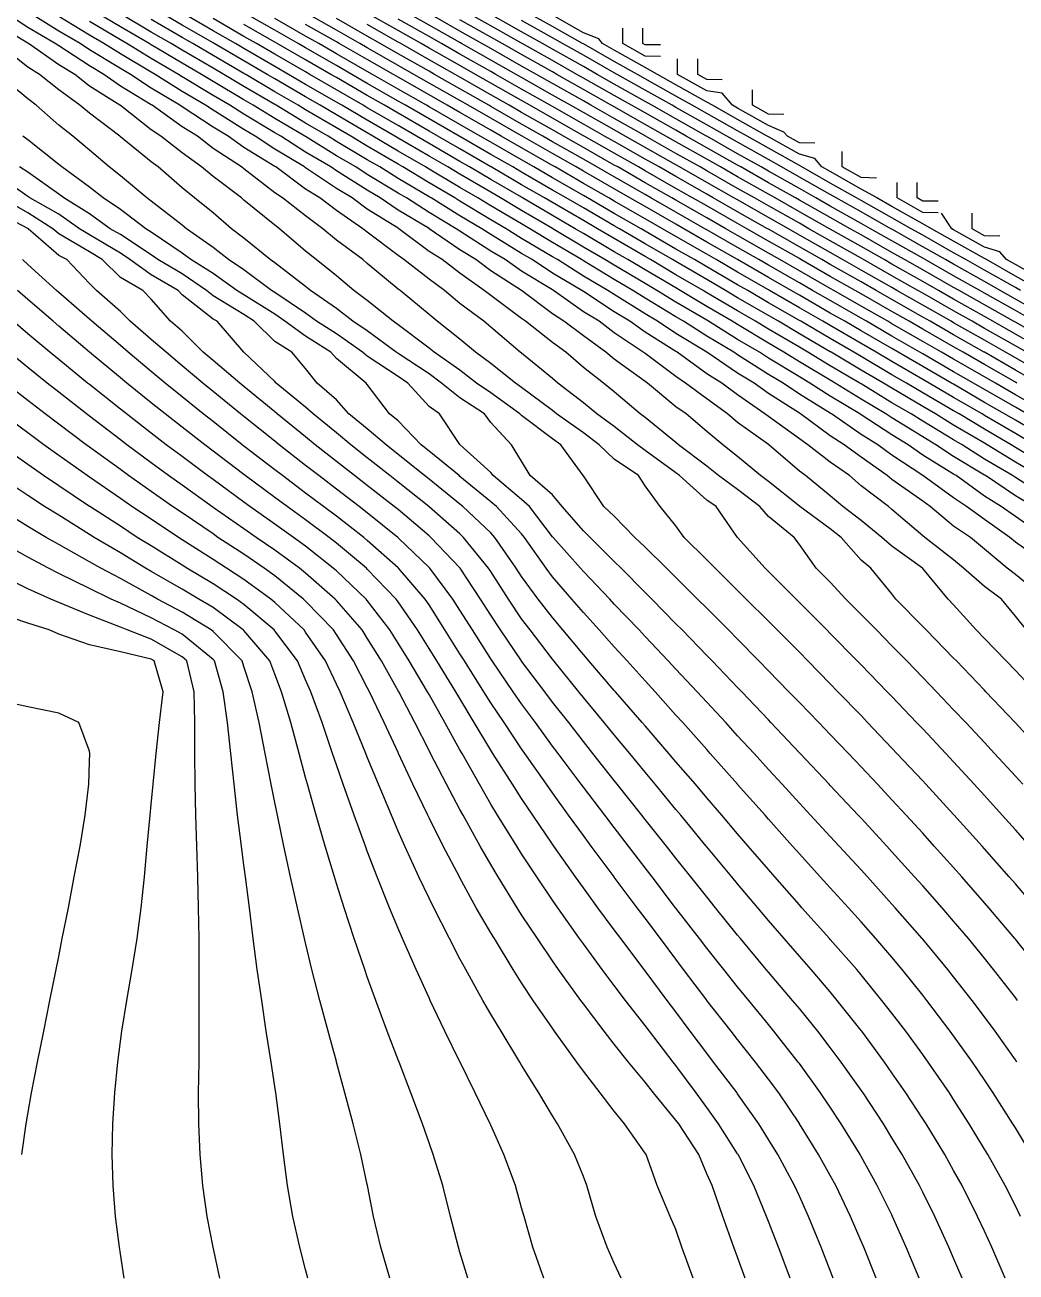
# Model space of a CAD drawing. Header units: inches. Extents: x -80.347 to -80.116, y -4.751 to -4.587.
# Drawn here: x -80.16745 to -80.15139, y -4.6631 to -4.6429 of the extents above; entities that cross this region are included whole.
import ezdxf

# ---------------------------------------------------------------- set-up
doc = ezdxf.new("R2010")
doc.units = ezdxf.units.IN
doc.header["$MEASUREMENT"] = 0

msp = doc.modelspace()

# ---------------------------------------------------------------- linework, layer by layer
for points in [[(-80.151069, -4.6572), (-80.1514, -4.656815), (-80.151499, -4.6567), (-80.1519, -4.656245), (-80.15194, -4.6562), (-80.152391, -4.6557), (-80.1524, -4.65569), (-80.15285, -4.6552), (-80.1529, -4.655146), (-80.153318, -4.6547), (-80.1534, -4.654613), (-80.153793, -4.6542), (-80.1539, -4.654088), (-80.154275, -4.6537), (-80.1544, -4.653572), (-80.154764, -4.6532), (-80.1549, -4.653062), (-80.155258, -4.6527), (-80.1554, -4.652558), (-80.155759, -4.6522), (-80.1559, -4.65206), (-80.156263, -4.6517), (-80.1564, -4.651562), (-80.156765, -4.6512), (-80.1569, -4.651013), (-80.157157, -4.6507), (-80.1574, -4.650365), (-80.157508, -4.6502), (-80.1579, -4.649933), (-80.158142, -4.6497), (-80.1584, -4.649504), (-80.158833, -4.6492), (-80.1589, -4.649147), (-80.1594, -4.64877), (-80.159501, -4.6487), (-80.1599, -4.648382), (-80.160146, -4.6482), (-80.1604, -4.647988), (-80.160769, -4.6477), (-80.1609, -4.647591), (-80.16137, -4.6472), (-80.1614, -4.647177), (-80.1619, -4.646762), (-80.161974, -4.6467), (-80.1624, -4.646383), (-80.162619, -4.6462), (-80.1629, -4.645991), (-80.163276, -4.6457), (-80.1634, -4.645617), (-80.1639, -4.64523), (-80.163938, -4.6452), (-80.1644, -4.644898), (-80.164651, -4.6447), (-80.1649, -4.644549), (-80.165387, -4.6442), (-80.1654, -4.644192), (-80.1659, -4.64389), (-80.166167, -4.6437), (-80.1664, -4.643563), (-80.1669, -4.643239), (-80.166956, -4.6432), (-80.1674, -4.642938), (-80.167764, -4.6427)], [(-80.151167, -4.6562), (-80.1514, -4.655937), (-80.151611, -4.6557), (-80.1519, -4.655381), (-80.152065, -4.6552), (-80.1524, -4.654837), (-80.152528, -4.6547), (-80.1529, -4.654304), (-80.152999, -4.6542), (-80.1534, -4.65378), (-80.153477, -4.6537), (-80.1539, -4.653264), (-80.153963, -4.6532), (-80.1544, -4.652755), (-80.154455, -4.6527), (-80.1549, -4.652253), (-80.154952, -4.6522), (-80.1554, -4.651755), (-80.155455, -4.6517), (-80.1559, -4.651202), (-80.155902, -4.6512), (-80.156249, -4.6507), (-80.1564, -4.650596), (-80.156842, -4.6502), (-80.1569, -4.650155), (-80.1574, -4.649793), (-80.157525, -4.6497), (-80.1579, -4.649405), (-80.158181, -4.6492), (-80.1584, -4.64902), (-80.158814, -4.6487), (-80.1589, -4.648626), (-80.1594, -4.648218), (-80.159423, -4.6482), (-80.1599, -4.647794), (-80.160014, -4.6477), (-80.1604, -4.647413), (-80.160649, -4.6472), (-80.1609, -4.647016), (-80.161307, -4.6467), (-80.1614, -4.646635), (-80.1619, -4.646258), (-80.161975, -4.6462), (-80.1624, -4.645906), (-80.162667, -4.6457), (-80.1629, -4.645558), (-80.163385, -4.6452), (-80.1634, -4.645191), (-80.1639, -4.644886), (-80.164156, -4.6447), (-80.1644, -4.644555), (-80.1649, -4.644226), (-80.164936, -4.6442), (-80.1654, -4.643925), (-80.16574, -4.6437), (-80.1659, -4.643606), (-80.1664, -4.643301), (-80.166553, -4.6432), (-80.1669, -4.642997), (-80.167373, -4.6427)], [(-80.151278, -4.6552), (-80.1514, -4.655066), (-80.151736, -4.6547), (-80.1519, -4.654524), (-80.152203, -4.6542), (-80.1524, -4.653992), (-80.152678, -4.6537), (-80.1529, -4.653469), (-80.15316, -4.6532), (-80.1534, -4.652955), (-80.15365, -4.6527), (-80.1539, -4.652448), (-80.154146, -4.6522), (-80.1544, -4.651928), (-80.154629, -4.6517), (-80.1549, -4.651315), (-80.154986, -4.6512), (-80.1554, -4.650862), (-80.155538, -4.6507), (-80.1559, -4.650426), (-80.15621, -4.6502), (-80.1564, -4.650046), (-80.156858, -4.6497), (-80.1569, -4.649665), (-80.1574, -4.64926), (-80.157478, -4.6492), (-80.1579, -4.64884), (-80.158074, -4.6487), (-80.1584, -4.648447), (-80.158685, -4.6482), (-80.1589, -4.648044), (-80.159336, -4.6477), (-80.1594, -4.647653), (-80.1599, -4.647284), (-80.160008, -4.6472), (-80.1604, -4.646919), (-80.160689, -4.6467), (-80.1609, -4.646569), (-80.161388, -4.6462), (-80.1614, -4.646193), (-80.1619, -4.645884), (-80.162146, -4.6457), (-80.1624, -4.645548), (-80.1629, -4.645212), (-80.162916, -4.6452), (-80.1634, -4.644911), (-80.163715, -4.6447), (-80.1639, -4.644591), (-80.1644, -4.644281), (-80.164522, -4.6442), (-80.1649, -4.643978), (-80.165339, -4.6437), (-80.1654, -4.643664), (-80.1659, -4.643369), (-80.166168, -4.6432), (-80.1664, -4.643065), (-80.1669, -4.642763)], [(-80.150942, -4.6547), (-80.1514, -4.654205), (-80.151405, -4.6542), (-80.151876, -4.6537), (-80.1519, -4.653675), (-80.152356, -4.6532), (-80.1524, -4.653155), (-80.152844, -4.6527), (-80.1529, -4.652642), (-80.153337, -4.6522), (-80.1534, -4.652116), (-80.153742, -4.6517), (-80.1539, -4.65157), (-80.154223, -4.6512), (-80.1544, -4.651062), (-80.154893, -4.6507), (-80.1549, -4.650694), (-80.1554, -4.650295), (-80.155528, -4.6502), (-80.1559, -4.649888), (-80.156138, -4.6497), (-80.1564, -4.649483), (-80.156736, -4.6492), (-80.1569, -4.649083), (-80.157362, -4.6487), (-80.1574, -4.648673), (-80.1579, -4.648311), (-80.158037, -4.6482), (-80.1584, -4.647937), (-80.158717, -4.6477), (-80.1589, -4.647581), (-80.1594, -4.647201), (-80.159401, -4.6472), (-80.1599, -4.646884), (-80.160142, -4.6467), (-80.1604, -4.646544), (-80.160898, -4.6462), (-80.1609, -4.646199), (-80.1614, -4.645898), (-80.16169, -4.6457), (-80.1619, -4.645576), (-80.1624, -4.645261), (-80.16249, -4.6452), (-80.1629, -4.644958), (-80.163303, -4.6447), (-80.1634, -4.644644), (-80.1639, -4.644345), (-80.164128, -4.6442), (-80.1644, -4.644041), (-80.1649, -4.643737), (-80.164958, -4.6437), (-80.1654, -4.643442), (-80.165795, -4.6432), (-80.1659, -4.643139), (-80.1664, -4.642845)], [(-80.151072, -4.6537), (-80.1514, -4.653356), (-80.151549, -4.6532), (-80.1519, -4.652838), (-80.152035, -4.6527), (-80.1524, -4.652293), (-80.15249, -4.6522), (-80.1529, -4.651705), (-80.152904, -4.6517), (-80.1534, -4.651343), (-80.153566, -4.6512), (-80.1539, -4.650926), (-80.154197, -4.6507), (-80.1544, -4.650525), (-80.154799, -4.6502), (-80.1549, -4.650127), (-80.155392, -4.6497), (-80.1554, -4.649694), (-80.1559, -4.649338), (-80.156062, -4.6492), (-80.1564, -4.648958), (-80.156744, -4.6487), (-80.1569, -4.648593), (-80.1574, -4.648222), (-80.15743, -4.6482), (-80.1579, -4.647885), (-80.158145, -4.6477), (-80.1584, -4.647545), (-80.158885, -4.6472), (-80.1589, -4.647191), (-80.1594, -4.646887), (-80.159667, -4.6467), (-80.1599, -4.646561), (-80.1604, -4.64624), (-80.160458, -4.6462), (-80.1609, -4.645938), (-80.161267, -4.6457), (-80.1614, -4.645622), (-80.1619, -4.64532), (-80.162087, -4.6452), (-80.1624, -4.645017), (-80.1629, -4.644708), (-80.162912, -4.6447), (-80.1634, -4.644415), (-80.163749, -4.6442), (-80.1639, -4.644112), (-80.1644, -4.643816), (-80.164589, -4.6437), (-80.1649, -4.64352), (-80.1654, -4.64322), (-80.165433, -4.6432), (-80.1659, -4.642929), (-80.166282, -4.6427)], [(-80.151218, -4.6527), (-80.1514, -4.652478), (-80.151625, -4.6522), (-80.1519, -4.651998), (-80.152238, -4.6517), (-80.1524, -4.651564), (-80.152867, -4.6512), (-80.1529, -4.651173), (-80.1534, -4.650747), (-80.153458, -4.6507), (-80.1539, -4.650364), (-80.154088, -4.6502), (-80.1544, -4.649982), (-80.154765, -4.6497), (-80.1549, -4.649605), (-80.1554, -4.649243), (-80.155457, -4.6492), (-80.1559, -4.64889), (-80.156158, -4.6487), (-80.1564, -4.64855), (-80.156878, -4.6482), (-80.1569, -4.648187), (-80.1574, -4.647878), (-80.157647, -4.6477), (-80.1579, -4.647548), (-80.1584, -4.647219), (-80.158427, -4.6472), (-80.1589, -4.646918), (-80.159231, -4.6467), (-80.1594, -4.646601), (-80.1599, -4.646295), (-80.160045, -4.6462), (-80.1604, -4.645992), (-80.160866, -4.6457), (-80.1609, -4.645681), (-80.1614, -4.645387), (-80.1617, -4.6452), (-80.1619, -4.645084), (-80.1624, -4.644785), (-80.162537, -4.6447), (-80.1629, -4.644489), (-80.163379, -4.6442), (-80.1634, -4.644188), (-80.1639, -4.643897), (-80.164227, -4.6437), (-80.1644, -4.6436), (-80.1649, -4.643307), (-80.165078, -4.6432), (-80.1654, -4.643014), (-80.1659, -4.642718)], [(-80.15091, -4.6522), (-80.1514, -4.651799), (-80.15153, -4.6517), (-80.1519, -4.651389), (-80.152127, -4.6512), (-80.1524, -4.651017), (-80.152779, -4.6507), (-80.1529, -4.650615), (-80.1534, -4.650262), (-80.153477, -4.6502), (-80.1539, -4.6499), (-80.154176, -4.6497), (-80.1544, -4.649556), (-80.15488, -4.6492), (-80.1549, -4.649188), (-80.1554, -4.648871), (-80.155632, -4.6487), (-80.1559, -4.648538), (-80.156399, -4.6482), (-80.1564, -4.648199), (-80.1569, -4.647899), (-80.157197, -4.6477), (-80.1574, -4.64758), (-80.1579, -4.647268), (-80.158003, -4.6472), (-80.1584, -4.646966), (-80.158821, -4.6467), (-80.1589, -4.646654), (-80.1594, -4.646357), (-80.15965, -4.6462), (-80.1599, -4.646054), (-80.1604, -4.645752), (-80.160483, -4.6457), (-80.1609, -4.645458), (-80.161324, -4.6452), (-80.1614, -4.645156), (-80.1619, -4.644864), (-80.16217, -4.6447), (-80.1624, -4.644567), (-80.1629, -4.644272), (-80.163019, -4.6442), (-80.1634, -4.64398), (-80.163871, -4.6437), (-80.1639, -4.643683), (-80.1644, -4.643394), (-80.164727, -4.6432), (-80.1649, -4.643101), (-80.1654, -4.64281)], [(-80.1509, -4.651631), (-80.1514, -4.651275), (-80.151487, -4.6512), (-80.1519, -4.650913), (-80.152194, -4.6507), (-80.1524, -4.650559), (-80.152898, -4.6502), (-80.1529, -4.650199), (-80.1534, -4.649866), (-80.153626, -4.6497), (-80.1539, -4.649533), (-80.154377, -4.6492), (-80.1544, -4.649186), (-80.1549, -4.648881), (-80.155164, -4.6487), (-80.1554, -4.64856), (-80.1559, -4.648241), (-80.155961, -4.6482), (-80.1564, -4.64794), (-80.156775, -4.6477), (-80.1569, -4.647627), (-80.1574, -4.647326), (-80.157598, -4.6472), (-80.1579, -4.647024), (-80.1584, -4.646718), (-80.158428, -4.6467), (-80.1589, -4.646425), (-80.159267, -4.6462), (-80.1594, -4.646123), (-80.1599, -4.645828), (-80.160111, -4.6457), (-80.1604, -4.645533), (-80.1609, -4.645235), (-80.160957, -4.6452), (-80.1614, -4.644944), (-80.161809, -4.6447), (-80.1619, -4.644648), (-80.1624, -4.644357), (-80.162664, -4.6442), (-80.1629, -4.644064), (-80.1634, -4.643772), (-80.163521, -4.6437), (-80.1639, -4.643482), (-80.16438, -4.6432), (-80.1644, -4.643189), (-80.1649, -4.642901), (-80.165243, -4.6427)], [(-80.150914, -4.6512), (-80.1514, -4.650863), (-80.151629, -4.6507), (-80.1519, -4.650532), (-80.152361, -4.6502), (-80.1524, -4.650177), (-80.1529, -4.649867), (-80.153135, -4.6497), (-80.1534, -4.649541), (-80.1539, -4.649215), (-80.153921, -4.6492), (-80.1544, -4.648915), (-80.15473, -4.6487), (-80.1549, -4.6486), (-80.1554, -4.648295), (-80.155547, -4.6482), (-80.1559, -4.647993), (-80.156372, -4.6477), (-80.1564, -4.647684), (-80.1569, -4.647391), (-80.157208, -4.6472), (-80.1574, -4.647089), (-80.1579, -4.646792), (-80.158049, -4.6467), (-80.1584, -4.646497), (-80.158893, -4.6462), (-80.1589, -4.646196), (-80.1594, -4.645907), (-80.159744, -4.6457), (-80.1599, -4.64561), (-80.1604, -4.645318), (-80.160598, -4.6452), (-80.1609, -4.645026), (-80.1614, -4.644732), (-80.161454, -4.6447), (-80.1619, -4.644443), (-80.162313, -4.6442), (-80.1624, -4.64415), (-80.1629, -4.643862), (-80.163175, -4.6437), (-80.1634, -4.643571), (-80.1639, -4.643281), (-80.164038, -4.6432), (-80.1644, -4.642992), (-80.1649, -4.642701)], [(-80.151112, -4.6507), (-80.1514, -4.650526), (-80.151885, -4.6502), (-80.1519, -4.650191), (-80.1524, -4.64989), (-80.152686, -4.6497), (-80.1529, -4.649574), (-80.1534, -4.649263), (-80.153496, -4.6492), (-80.1539, -4.648962), (-80.154317, -4.6487), (-80.1544, -4.648652), (-80.1549, -4.648356), (-80.155149, -4.6482), (-80.1554, -4.648054), (-80.1559, -4.647753), (-80.155986, -4.6477), (-80.1564, -4.64746), (-80.156829, -4.6472), (-80.1569, -4.647159), (-80.1574, -4.646868), (-80.157678, -4.6467), (-80.1579, -4.646572), (-80.1584, -4.646278), (-80.15853, -4.6462), (-80.1589, -4.645987), (-80.159384, -4.6457), (-80.1594, -4.645691), (-80.1599, -4.645403), (-80.160243, -4.6452), (-80.1604, -4.64511), (-80.1609, -4.64482), (-80.161104, -4.6447), (-80.1614, -4.64453), (-80.1619, -4.644239), (-80.161966, -4.6442), (-80.1624, -4.643951), (-80.162831, -4.6437), (-80.1629, -4.64366), (-80.1634, -4.643373), (-80.163697, -4.6432), (-80.1639, -4.643084), (-80.1644, -4.642796)], [(-80.151029, -4.6502), (-80.1514, -4.649983), (-80.151857, -4.6497), (-80.1519, -4.649675), (-80.1524, -4.649382), (-80.152696, -4.6492), (-80.1529, -4.649082), (-80.1534, -4.648785), (-80.153539, -4.6487), (-80.1539, -4.648491), (-80.154386, -4.6482), (-80.1544, -4.648192), (-80.1549, -4.647903), (-80.15524, -4.6477), (-80.1554, -4.647608), (-80.1559, -4.647317), (-80.156096, -4.6472), (-80.1564, -4.647025), (-80.1569, -4.646732), (-80.156954, -4.6467), (-80.1574, -4.646444), (-80.157815, -4.6462), (-80.1579, -4.646152), (-80.1584, -4.645864), (-80.158679, -4.6457), (-80.1589, -4.645574), (-80.1594, -4.645285), (-80.159545, -4.6452), (-80.1599, -4.644997), (-80.1604, -4.644707), (-80.160412, -4.6447), (-80.1609, -4.644421), (-80.161281, -4.6442), (-80.1614, -4.644132), (-80.1619, -4.643846), (-80.162151, -4.6437), (-80.1624, -4.643558), (-80.1629, -4.643271), (-80.163022, -4.6432), (-80.1634, -4.642985), (-80.163894, -4.6427)], [(-80.1509, -4.650042), (-80.1514, -4.649742), (-80.151467, -4.6497), (-80.1519, -4.649449), (-80.152313, -4.6492), (-80.1524, -4.64915), (-80.1529, -4.648859), (-80.153164, -4.6487), (-80.1534, -4.648565), (-80.1539, -4.648271), (-80.154019, -4.6482), (-80.1544, -4.647981), (-80.154876, -4.6477), (-80.1549, -4.647686), (-80.1554, -4.647399), (-80.155737, -4.6472), (-80.1559, -4.647107), (-80.1564, -4.646818), (-80.1566, -4.6467), (-80.1569, -4.646529), (-80.1574, -4.646238), (-80.157465, -4.6462), (-80.1579, -4.645951), (-80.158332, -4.6457), (-80.1584, -4.645661), (-80.1589, -4.645375), (-80.1592, -4.6452), (-80.1594, -4.645086), (-80.1599, -4.644799), (-80.16007, -4.6447), (-80.1604, -4.644512), (-80.1609, -4.644224), (-80.160941, -4.6442), (-80.1614, -4.643939), (-80.161814, -4.6437), (-80.1619, -4.643651), (-80.1624, -4.643366), (-80.162687, -4.6432), (-80.1629, -4.643079), (-80.1634, -4.642793)], [(-80.1509, -4.649594), (-80.1514, -4.649303), (-80.151574, -4.6492), (-80.1519, -4.649013), (-80.1524, -4.64872), (-80.152434, -4.6487), (-80.1529, -4.648433), (-80.153298, -4.6482), (-80.1534, -4.648142), (-80.1539, -4.647855), (-80.154165, -4.6477), (-80.1544, -4.647566), (-80.1549, -4.647277), (-80.155032, -4.6472), (-80.1554, -4.64699), (-80.1559, -4.646701), (-80.155901, -4.6467), (-80.1564, -4.646416), (-80.156773, -4.6462), (-80.1569, -4.646128), (-80.1574, -4.645842), (-80.157645, -4.6457), (-80.1579, -4.645555), (-80.1584, -4.645268), (-80.158518, -4.6452), (-80.1589, -4.644983), (-80.159392, -4.6447), (-80.1594, -4.644696), (-80.1599, -4.644411), (-80.160268, -4.6442), (-80.1604, -4.644125), (-80.1609, -4.64384), (-80.161144, -4.6437), (-80.1614, -4.643555), (-80.1619, -4.64327), (-80.162021, -4.6432), (-80.1624, -4.642985), (-80.162899, -4.6427)], [(-80.151212, -4.6492), (-80.1514, -4.649093), (-80.1519, -4.648804), (-80.152078, -4.6487), (-80.1524, -4.648516), (-80.1529, -4.648226), (-80.152945, -4.6482), (-80.1534, -4.64794), (-80.153814, -4.6477), (-80.1539, -4.647651), (-80.1544, -4.647365), (-80.154685, -4.6472), (-80.1549, -4.647078), (-80.1554, -4.646791), (-80.155557, -4.6467), (-80.1559, -4.646505), (-80.1564, -4.646217), (-80.15643, -4.6462), (-80.1569, -4.645933), (-80.157305, -4.6457), (-80.1574, -4.645646), (-80.1579, -4.645361), (-80.15818, -4.6452), (-80.1584, -4.645075), (-80.1589, -4.64479), (-80.159056, -4.6447), (-80.1594, -4.644505), (-80.1599, -4.644219), (-80.159933, -4.6442), (-80.1604, -4.643935), (-80.160811, -4.6437), (-80.1609, -4.64365), (-80.1614, -4.643366), (-80.16169, -4.6432), (-80.1619, -4.643081), (-80.1624, -4.642797)], [(-80.151374, -4.6487), (-80.1514, -4.648685), (-80.1519, -4.648401), (-80.152248, -4.6482), (-80.1524, -4.648114), (-80.1529, -4.647828), (-80.153122, -4.6477), (-80.1534, -4.647542), (-80.1539, -4.647256), (-80.153997, -4.6472), (-80.1544, -4.646972), (-80.154874, -4.6467), (-80.1549, -4.646685), (-80.1554, -4.646401), (-80.155751, -4.6462), (-80.1559, -4.646116), (-80.1564, -4.645831), (-80.156629, -4.6457), (-80.1569, -4.645547), (-80.1574, -4.645262), (-80.157508, -4.6452), (-80.1579, -4.644978), (-80.158387, -4.6447), (-80.1584, -4.644693), (-80.1589, -4.64441), (-80.159268, -4.6442), (-80.1594, -4.644125), (-80.1599, -4.643842), (-80.160148, -4.6437), (-80.1604, -4.643558), (-80.1609, -4.643274), (-80.161029, -4.6432), (-80.1614, -4.642991), (-80.1619, -4.642706)], [(-80.151028, -4.6487), (-80.1514, -4.648489), (-80.1519, -4.648202), (-80.151903, -4.6482), (-80.1524, -4.647918), (-80.15278, -4.6477), (-80.1529, -4.647632), (-80.1534, -4.647348), (-80.153657, -4.6472), (-80.1539, -4.647063), (-80.1544, -4.646778), (-80.154535, -4.6467), (-80.1549, -4.646494), (-80.1554, -4.646208), (-80.155414, -4.6462), (-80.1559, -4.645925), (-80.156294, -4.6457), (-80.1564, -4.64564), (-80.1569, -4.645356), (-80.157174, -4.6452), (-80.1574, -4.645072), (-80.1579, -4.644788), (-80.158055, -4.6447), (-80.1584, -4.644505), (-80.1589, -4.644221), (-80.158936, -4.6442), (-80.1594, -4.643938), (-80.159818, -4.6437), (-80.1599, -4.643654), (-80.1604, -4.643371), (-80.1607, -4.6432), (-80.1609, -4.643087), (-80.1614, -4.642804)], [(-80.1509, -4.648578), (-80.1514, -4.648292), (-80.151561, -4.6482), (-80.1519, -4.648008), (-80.1524, -4.647722), (-80.152439, -4.6477), (-80.1529, -4.647439), (-80.153318, -4.6472), (-80.1534, -4.647154), (-80.1539, -4.64687), (-80.154198, -4.6467), (-80.1544, -4.646586), (-80.1549, -4.646302), (-80.155078, -4.6462), (-80.1554, -4.646018), (-80.1559, -4.645734), (-80.155959, -4.6457), (-80.1564, -4.645451), (-80.156841, -4.6452), (-80.1569, -4.645167), (-80.1574, -4.644884), (-80.157723, -4.6447), (-80.1579, -4.6446), (-80.1584, -4.644317), (-80.158606, -4.6442), (-80.1589, -4.644034), (-80.1594, -4.64375), (-80.159489, -4.6437), (-80.1599, -4.643468), (-80.160372, -4.6432), (-80.1604, -4.643184), (-80.1609, -4.642902), (-80.161256, -4.6427)], [(-80.151221, -4.6482), (-80.1514, -4.648099), (-80.1519, -4.647815), (-80.1521, -4.6477), (-80.1524, -4.647531), (-80.1529, -4.647246), (-80.152981, -4.6472), (-80.1534, -4.646963), (-80.153862, -4.6467), (-80.1539, -4.646679), (-80.1544, -4.646396), (-80.154744, -4.6462), (-80.1549, -4.646112), (-80.1554, -4.645829), (-80.155626, -4.6457), (-80.1559, -4.645546), (-80.1564, -4.645262), (-80.156509, -4.6452), (-80.1569, -4.644979), (-80.157392, -4.6447), (-80.1574, -4.644695), (-80.1579, -4.644413), (-80.158276, -4.6442), (-80.1584, -4.64413), (-80.1589, -4.643847), (-80.15916, -4.6437), (-80.1594, -4.643565), (-80.1599, -4.643282), (-80.160044, -4.6432), (-80.1604, -4.642999), (-80.1609, -4.642716)], [(-80.1509, -4.64819), (-80.1514, -4.647907), (-80.151763, -4.6477), (-80.1519, -4.647623), (-80.1524, -4.64734), (-80.152645, -4.6472), (-80.1529, -4.647056), (-80.1534, -4.646773), (-80.153528, -4.6467), (-80.1539, -4.64649), (-80.1544, -4.646206), (-80.15441, -4.6462), (-80.1549, -4.645924), (-80.155294, -4.6457), (-80.1554, -4.64564), (-80.1559, -4.645358), (-80.156178, -4.6452), (-80.1564, -4.645075), (-80.1569, -4.644792), (-80.157062, -4.6447), (-80.1574, -4.64451), (-80.1579, -4.644226), (-80.157947, -4.6442), (-80.1584, -4.643944), (-80.158831, -4.6437), (-80.1589, -4.643661), (-80.1594, -4.643379), (-80.159717, -4.6432), (-80.1599, -4.643097), (-80.1604, -4.642815)], [(-80.1509, -4.648), (-80.1514, -4.647716), (-80.151428, -4.6477), (-80.1519, -4.647433), (-80.152311, -4.6472), (-80.1524, -4.64715), (-80.1529, -4.646867), (-80.153194, -4.6467), (-80.1534, -4.646584), (-80.1539, -4.646301), (-80.154078, -4.6462), (-80.1544, -4.646019), (-80.1549, -4.645736), (-80.154963, -4.6457), (-80.1554, -4.645454), (-80.155847, -4.6452), (-80.1559, -4.64517), (-80.1564, -4.644888), (-80.156733, -4.6447), (-80.1569, -4.644606), (-80.1574, -4.644324), (-80.157618, -4.6442), (-80.1579, -4.644041), (-80.1584, -4.643759), (-80.158504, -4.6437), (-80.1589, -4.643477), (-80.15939, -4.6432), (-80.1594, -4.643194), (-80.1599, -4.642913), (-80.160276, -4.6427)], [(-80.151094, -4.6477), (-80.1514, -4.647527), (-80.1519, -4.647244), (-80.151977, -4.6472), (-80.1524, -4.646962), (-80.152862, -4.6467), (-80.1529, -4.646678), (-80.1534, -4.646397), (-80.153747, -4.6462), (-80.1539, -4.646114), (-80.1544, -4.645832), (-80.154632, -4.6457), (-80.1549, -4.645549), (-80.1554, -4.645267), (-80.155518, -4.6452), (-80.1559, -4.644985), (-80.1564, -4.644702), (-80.156404, -4.6447), (-80.1569, -4.644421), (-80.15729, -4.6442), (-80.1574, -4.644138), (-80.1579, -4.643856), (-80.158177, -4.6437), (-80.1584, -4.643574), (-80.1589, -4.643292), (-80.159064, -4.6432), (-80.1594, -4.643011), (-80.1599, -4.642729)], [(-80.1509, -4.647621), (-80.1514, -4.647339), (-80.151645, -4.6472), (-80.1519, -4.647057), (-80.1524, -4.646774), (-80.15253, -4.6467), (-80.1529, -4.646492), (-80.1534, -4.646209), (-80.153416, -4.6462), (-80.1539, -4.645928), (-80.154302, -4.6457), (-80.1544, -4.645645), (-80.1549, -4.645363), (-80.155189, -4.6452), (-80.1554, -4.645081), (-80.1559, -4.644799), (-80.156076, -4.6447), (-80.1564, -4.644518), (-80.1569, -4.644235), (-80.156963, -4.6442), (-80.1574, -4.643954), (-80.15785, -4.6437), (-80.1579, -4.643672), (-80.1584, -4.643391), (-80.158738, -4.6432), (-80.1589, -4.643109), (-80.1594, -4.642827)], [(-80.151314, -4.6472), (-80.1514, -4.647152), (-80.1519, -4.64687), (-80.1522, -4.6467), (-80.1524, -4.646588), (-80.1529, -4.646306), (-80.153087, -4.6462), (-80.1534, -4.646024), (-80.1539, -4.645742), (-80.153973, -4.6457), (-80.1544, -4.64546), (-80.154861, -4.6452), (-80.1549, -4.645178), (-80.1554, -4.644897), (-80.155748, -4.6447), (-80.1559, -4.644615), (-80.1564, -4.644333), (-80.156636, -4.6442), (-80.1569, -4.644052), (-80.1574, -4.64377), (-80.157524, -4.6437), (-80.1579, -4.643489), (-80.1584, -4.643207), (-80.158412, -4.6432), (-80.1589, -4.642926), (-80.1593, -4.6427)], [(-80.150984, -4.6472), (-80.1514, -4.646966), (-80.15187, -4.6467), (-80.1519, -4.646683), (-80.1524, -4.646402), (-80.152757, -4.6462), (-80.1529, -4.64612), (-80.1534, -4.645838), (-80.153645, -4.6457), (-80.15365, -4.645694), (-80.1539, -4.645557), (-80.1544, -4.645275), (-80.154533, -4.6452), (-80.15465, -4.645063), (-80.1549, -4.644994), (-80.1554, -4.644712), (-80.155421, -4.6447), (-80.1559, -4.644431), (-80.156309, -4.6442), (-80.1564, -4.644149), (-80.1569, -4.643868), (-80.157198, -4.6437), (-80.1574, -4.643587), (-80.1579, -4.643305), (-80.158087, -4.6432), (-80.15815, -4.643126), (-80.1584, -4.643024), (-80.1589, -4.642743)], [(-80.151007, -4.6582), (-80.1514, -4.657711), (-80.151409, -4.6577), (-80.151828, -4.6572), (-80.1519, -4.657118), (-80.152266, -4.6567), (-80.1524, -4.656549), (-80.152713, -4.6562), (-80.1529, -4.655994), (-80.153169, -4.6557), (-80.1534, -4.655451), (-80.153634, -4.6552), (-80.1539, -4.654918), (-80.154106, -4.6547), (-80.1544, -4.654393), (-80.154585, -4.6542), (-80.1549, -4.653875), (-80.155068, -4.6537), (-80.1554, -4.653361), (-80.155556, -4.6532), (-80.1559, -4.652851), (-80.156048, -4.6527), (-80.1564, -4.652349), (-80.156548, -4.6522), (-80.1569, -4.651852), (-80.157053, -4.6517), (-80.1574, -4.651359), (-80.157563, -4.6512), (-80.1579, -4.650859), (-80.158068, -4.6507), (-80.1584, -4.650202), (-80.158401, -4.6502), (-80.158762, -4.6497), (-80.1589, -4.649604), (-80.1594, -4.649228), (-80.159427, -4.6492), (-80.1599, -4.648856), (-80.160129, -4.6487), (-80.1604, -4.648493), (-80.160819, -4.6482), (-80.1609, -4.648135), (-80.1614, -4.647758), (-80.161482, -4.6477), (-80.1619, -4.647363), (-80.162119, -4.6472), (-80.1624, -4.646963), (-80.162731, -4.6467), (-80.1629, -4.646563), (-80.163325, -4.6462), (-80.1634, -4.646144), (-80.1639, -4.645736), (-80.163941, -4.6457), (-80.1644, -4.645355), (-80.164589, -4.6452), (-80.1649, -4.644968), (-80.165244, -4.6447), (-80.1654, -4.6446), (-80.1659, -4.644206), (-80.165908, -4.6442), (-80.1664, -4.643891), (-80.166642, -4.6437), (-80.1669, -4.643545), (-80.167391, -4.6432), (-80.1674, -4.643195), (-80.1679, -4.642895)], [(-80.1509, -4.650549), (-80.1514, -4.650231), (-80.151445, -4.6502), (-80.1519, -4.649931), (-80.152263, -4.6497), (-80.1524, -4.64962), (-80.1529, -4.64932), (-80.153089, -4.6492), (-80.1534, -4.649019), (-80.1539, -4.648713), (-80.153921, -4.6487), (-80.1544, -4.648421), (-80.154763, -4.6482), (-80.1549, -4.648121), (-80.1554, -4.647827), (-80.155609, -4.6477), (-80.1559, -4.647532), (-80.1564, -4.647236), (-80.156459, -4.6472), (-80.1569, -4.646946), (-80.157313, -4.6467), (-80.1574, -4.64665), (-80.1579, -4.64636), (-80.15817, -4.6462), (-80.1584, -4.646068), (-80.1589, -4.645777), (-80.15903, -4.6457), (-80.1594, -4.645488), (-80.159892, -4.6452), (-80.1599, -4.645195), (-80.1604, -4.644908), (-80.160756, -4.6447), (-80.1609, -4.644618), (-80.1614, -4.64433), (-80.161622, -4.6442), (-80.1619, -4.644041), (-80.1624, -4.643752), (-80.16249, -4.6437), (-80.1629, -4.643466), (-80.163359, -4.6432), (-80.1634, -4.643176), (-80.1639, -4.64289)], [(-80.151088, -4.6497), (-80.1514, -4.64952), (-80.1519, -4.649224), (-80.151939, -4.6492), (-80.1524, -4.648935), (-80.152796, -4.6487), (-80.1529, -4.648641), (-80.1534, -4.648352), (-80.153656, -4.6482), (-80.1539, -4.648061), (-80.1544, -4.64777), (-80.154518, -4.6477), (-80.1549, -4.647482), (-80.155382, -4.6472), (-80.1554, -4.64719), (-80.1559, -4.646904), (-80.156249, -4.6467), (-80.1564, -4.646614), (-80.1569, -4.646327), (-80.157118, -4.6462), (-80.1574, -4.646039), (-80.1579, -4.645751), (-80.157987, -4.6457), (-80.1584, -4.645465), (-80.158858, -4.6452), (-80.1589, -4.645176), (-80.1594, -4.644891), (-80.159731, -4.6447), (-80.1599, -4.644604), (-80.1604, -4.644318), (-80.160604, -4.6442), (-80.1609, -4.644032), (-80.1614, -4.643745), (-80.161478, -4.6437), (-80.1619, -4.64346), (-80.162354, -4.6432), (-80.1624, -4.643174), (-80.1629, -4.642889)], [(-80.1509, -4.649174), (-80.1514, -4.648889), (-80.151724, -4.6487), (-80.1519, -4.6486), (-80.1524, -4.648313), (-80.152595, -4.6482), (-80.1529, -4.648027), (-80.1534, -4.647739), (-80.153467, -4.6477), (-80.1539, -4.647454), (-80.15434, -4.6472), (-80.1544, -4.647166), (-80.1549, -4.646881), (-80.155215, -4.6467), (-80.1554, -4.646595), (-80.1559, -4.646309), (-80.15609, -4.6462), (-80.1564, -4.646024), (-80.1569, -4.645738), (-80.156966, -4.6457), (-80.1574, -4.645454), (-80.157843, -4.6452), (-80.1579, -4.645168), (-80.1584, -4.644884), (-80.158721, -4.6447), (-80.1589, -4.644599), (-80.1594, -4.644315), (-80.1596, -4.6442), (-80.1599, -4.64403), (-80.1604, -4.643745), (-80.160479, -4.6437), (-80.1609, -4.643462), (-80.161359, -4.6432), (-80.1614, -4.643177), (-80.1619, -4.642894)], [(-80.15715, -4.643412), (-80.1574, -4.643404), (-80.157762, -4.6432), (-80.157762, -4.64295)], [(-80.15715, -4.643222), (-80.1574, -4.643221), (-80.157437, -4.6432), (-80.157437, -4.64295)], [(-80.151365, -4.6587), (-80.1514, -4.658655), (-80.151752, -4.6582), (-80.1519, -4.658018), (-80.15216, -4.6577), (-80.1524, -4.657418), (-80.152587, -4.6572), (-80.1529, -4.656847), (-80.153032, -4.6567), (-80.1534, -4.656293), (-80.153485, -4.6562), (-80.1539, -4.655751), (-80.153947, -4.6557), (-80.1544, -4.655218), (-80.154417, -4.6552), (-80.154889, -4.6547), (-80.1549, -4.654688), (-80.15536, -4.6542), (-80.1554, -4.654158), (-80.155834, -4.6537), (-80.1559, -4.653632), (-80.156313, -4.6532), (-80.1564, -4.653111), (-80.156799, -4.6527), (-80.1569, -4.652598), (-80.157291, -4.6522), (-80.1574, -4.652092), (-80.157789, -4.6517), (-80.1579, -4.651592), (-80.158291, -4.6512), (-80.1584, -4.651096), (-80.158745, -4.6507), (-80.1589, -4.650513), (-80.159261, -4.6502), (-80.1594, -4.649963), (-80.159563, -4.6497), (-80.1599, -4.64934), (-80.16, -4.6492), (-80.1604, -4.648937), (-80.160698, -4.6487), (-80.1609, -4.648551), (-80.1614, -4.648221), (-80.161431, -4.6482), (-80.1619, -4.647854), (-80.162134, -4.6477), (-80.1624, -4.647494), (-80.162819, -4.6472), (-80.1629, -4.647134), (-80.1634, -4.646752), (-80.163474, -4.6467), (-80.1639, -4.646351), (-80.1641, -4.6462), (-80.1644, -4.645941), (-80.164698, -4.6457), (-80.1649, -4.64554), (-80.16529, -4.6452), (-80.1654, -4.645117), (-80.1659, -4.644711), (-80.165912, -4.6447), (-80.1664, -4.644328), (-80.166557, -4.6442), (-80.1669, -4.643948), (-80.167212, -4.6437), (-80.1674, -4.643584), (-80.167888, -4.6432)], [(-80.15465, -4.644814), (-80.1549, -4.64481), (-80.155094, -4.6447), (-80.15515, -4.644635), (-80.1554, -4.644528), (-80.1559, -4.644247), (-80.155983, -4.6442), (-80.15615, -4.644005), (-80.1564, -4.643966), (-80.156872, -4.6437), (-80.156872, -4.64345)], [(-80.15615, -4.643786), (-80.1564, -4.643783), (-80.156547, -4.6437), (-80.156547, -4.64345)], [(-80.151375, -4.6597), (-80.1514, -4.659664), (-80.151728, -4.6592), (-80.1519, -4.658969), (-80.152101, -4.6587), (-80.1524, -4.658319), (-80.152495, -4.6582), (-80.1529, -4.657711), (-80.152909, -4.6577), (-80.153346, -4.6572), (-80.1534, -4.65714), (-80.153798, -4.6567), (-80.1539, -4.656588), (-80.154257, -4.6562), (-80.1544, -4.656047), (-80.154718, -4.6557), (-80.1549, -4.655504), (-80.155176, -4.6552), (-80.1554, -4.654958), (-80.155634, -4.6547), (-80.1559, -4.654413), (-80.156093, -4.6542), (-80.1564, -4.653871), (-80.156556, -4.6537), (-80.1569, -4.653336), (-80.157025, -4.6532), (-80.1574, -4.652807), (-80.157498, -4.6527), (-80.1579, -4.65228), (-80.157973, -4.6522), (-80.1584, -4.651752), (-80.158445, -4.6517), (-80.158891, -4.6512), (-80.1589, -4.651189), (-80.159275, -4.6507), (-80.1594, -4.650586), (-80.159861, -4.6502), (-80.1599, -4.650149), (-80.160397, -4.6497), (-80.1604, -4.649695), (-80.160733, -4.6492), (-80.1609, -4.64908), (-80.161244, -4.6487), (-80.1614, -4.648594), (-80.1619, -4.648267), (-80.161976, -4.6482), (-80.1624, -4.647902), (-80.162722, -4.6477), (-80.1629, -4.647568), (-80.1634, -4.647232), (-80.163453, -4.6472), (-80.1639, -4.646867), (-80.164152, -4.6467), (-80.1644, -4.646506), (-80.164829, -4.6462), (-80.1649, -4.646142), (-80.1654, -4.645753), (-80.165474, -4.6457), (-80.1659, -4.645343), (-80.166085, -4.6452), (-80.1664, -4.644927), (-80.166671, -4.6447), (-80.1669, -4.64452), (-80.167264, -4.6442), (-80.1674, -4.644096), (-80.167884, -4.6437)], [(-80.15515, -4.644351), (-80.1554, -4.644345), (-80.155658, -4.6442), (-80.155658, -4.64395)], [(-80.15114, -4.6612), (-80.1514, -4.660765), (-80.151439, -4.6607), (-80.151757, -4.6602), (-80.1519, -4.659989), (-80.152096, -4.6597), (-80.1524, -4.659276), (-80.152454, -4.6592), (-80.152833, -4.6587), (-80.1529, -4.658616), (-80.153234, -4.6582), (-80.1534, -4.658002), (-80.153658, -4.6577), (-80.1539, -4.657428), (-80.154106, -4.6572), (-80.1544, -4.656878), (-80.15456, -4.6567), (-80.1549, -4.656325), (-80.155011, -4.6562), (-80.1554, -4.655765), (-80.155456, -4.6557), (-80.1559, -4.655201), (-80.155901, -4.6552), (-80.156344, -4.6547), (-80.1564, -4.654638), (-80.156789, -4.6542), (-80.1569, -4.654079), (-80.157238, -4.6537), (-80.1574, -4.653525), (-80.15769, -4.6532), (-80.1579, -4.652973), (-80.158141, -4.6527), (-80.1584, -4.652417), (-80.158585, -4.6522), (-80.1589, -4.651839), (-80.159004, -4.6517), (-80.159356, -4.6512), (-80.1594, -4.651145), (-80.159807, -4.6507), (-80.1599, -4.650622), (-80.1604, -4.650212), (-80.160414, -4.6502), (-80.1609, -4.649805), (-80.16103, -4.6497), (-80.1614, -4.649312), (-80.16154, -4.6492), (-80.1619, -4.648721), (-80.161917, -4.6487), (-80.1624, -4.648304), (-80.162489, -4.6482), (-80.1629, -4.647943), (-80.163239, -4.6477), (-80.1634, -4.647585), (-80.1639, -4.647271), (-80.164012, -4.6472), (-80.1644, -4.646923), (-80.164762, -4.6467), (-80.1649, -4.646597), (-80.1654, -4.646254), (-80.165488, -4.6462), (-80.1659, -4.645889), (-80.166182, -4.6457), (-80.1664, -4.645526), (-80.166851, -4.6452), (-80.1669, -4.645158), (-80.1674, -4.644759), (-80.167481, -4.6447)], [(-80.15365, -4.64538), (-80.1539, -4.645372), (-80.154206, -4.6452), (-80.154206, -4.64495)], [(-80.151315, -4.6622), (-80.1514, -4.662031), (-80.151567, -4.6617), (-80.151845, -4.6612), (-80.1519, -4.661109), (-80.152146, -4.6607), (-80.1524, -4.660307), (-80.152469, -4.6602), (-80.152811, -4.6597), (-80.1529, -4.659577), (-80.153175, -4.6592), (-80.1534, -4.658907), (-80.153561, -4.6587), (-80.1539, -4.658286), (-80.153971, -4.6582), (-80.1544, -4.657712), (-80.154411, -4.6577), (-80.154858, -4.6572), (-80.1549, -4.657154), (-80.155296, -4.6567), (-80.1554, -4.656582), (-80.155727, -4.6562), (-80.1559, -4.656001), (-80.156156, -4.6557), (-80.1564, -4.655418), (-80.156584, -4.6552), (-80.1569, -4.654835), (-80.157014, -4.6547), (-80.1574, -4.654255), (-80.157447, -4.6542), (-80.15788, -4.6537), (-80.1579, -4.653678), (-80.158309, -4.6532), (-80.1584, -4.653097), (-80.15873, -4.6527), (-80.1589, -4.6525), (-80.15913, -4.6522), (-80.1594, -4.651836), (-80.159488, -4.6517), (-80.159834, -4.6512), (-80.1599, -4.651129), (-80.160353, -4.6507), (-80.1604, -4.650661), (-80.1609, -4.650257), (-80.160973, -4.6502), (-80.1614, -4.649856), (-80.161595, -4.6497), (-80.1619, -4.649443), (-80.162198, -4.6492), (-80.1624, -4.648972), (-80.162712, -4.6487), (-80.1629, -4.648465), (-80.163121, -4.6482), (-80.1634, -4.648029), (-80.163731, -4.6477), (-80.1639, -4.64759), (-80.1644, -4.647288), (-80.164505, -4.6472), (-80.1649, -4.646933), (-80.165295, -4.6467), (-80.1654, -4.646625), (-80.1659, -4.646295), (-80.166066, -4.6462), (-80.1664, -4.645959), (-80.166818, -4.6457), (-80.1669, -4.645638), (-80.1674, -4.645285), (-80.167537, -4.6452)], [(-80.151564, -4.6632), (-80.151782, -4.6627), (-80.1519, -4.662442), (-80.152011, -4.6622), (-80.152264, -4.6617), (-80.1524, -4.661457), (-80.152544, -4.6612), (-80.152847, -4.6607), (-80.1529, -4.660619), (-80.153172, -4.6602), (-80.1534, -4.659872), (-80.15352, -4.6597), (-80.15389, -4.6592), (-80.1539, -4.659187), (-80.154286, -4.6587), (-80.1544, -4.658564), (-80.154711, -4.6582), (-80.1549, -4.657987), (-80.155148, -4.6577), (-80.1554, -4.657409), (-80.155575, -4.6572), (-80.1559, -4.656815), (-80.155994, -4.6567), (-80.1564, -4.656212), (-80.15641, -4.6562), (-80.156822, -4.6557), (-80.1569, -4.655608), (-80.157234, -4.6552), (-80.1574, -4.655003), (-80.157647, -4.6547), (-80.1579, -4.6544), (-80.158062, -4.6542), (-80.1584, -4.653794), (-80.158474, -4.6537), (-80.15888, -4.6532), (-80.1589, -4.653175), (-80.159263, -4.6527), (-80.1594, -4.65252), (-80.159614, -4.6522), (-80.1599, -4.651755), (-80.159936, -4.6517), (-80.160342, -4.6512), (-80.1604, -4.651145), (-80.1609, -4.650703), (-80.160904, -4.6507), (-80.1614, -4.650307), (-80.161537, -4.6502), (-80.1619, -4.64991), (-80.162165, -4.6497), (-80.1624, -4.649508), (-80.162779, -4.6492), (-80.1629, -4.649091), (-80.163377, -4.6487), (-80.1634, -4.648673), (-80.1639, -4.648202), (-80.163903, -4.6482), (-80.164335, -4.6477), (-80.1644, -4.647663), (-80.1649, -4.647272), (-80.164965, -4.6472), (-80.1654, -4.646946), (-80.165749, -4.6467), (-80.1659, -4.646596), (-80.1664, -4.6463), (-80.166562, -4.6462), (-80.1669, -4.645965), (-80.167368, -4.6457), (-80.1674, -4.645677), (-80.1679, -4.645333)], [(-80.15265, -4.645945), (-80.1529, -4.645935), (-80.153317, -4.6457), (-80.153317, -4.64545)], [(-80.15265, -4.645753), (-80.1529, -4.645751), (-80.15299, -4.6457), (-80.15299, -4.64545)], [(-80.152262, -4.6632), (-80.1524, -4.662879), (-80.152476, -4.6627), (-80.152702, -4.6622), (-80.1529, -4.661808), (-80.152954, -4.6617), (-80.153234, -4.6612), (-80.1534, -4.660929), (-80.153539, -4.6607), (-80.153868, -4.6602), (-80.1539, -4.660155), (-80.154221, -4.6597), (-80.1544, -4.659463), (-80.154601, -4.6592), (-80.1549, -4.658834), (-80.155011, -4.6587), (-80.1554, -4.658245), (-80.155437, -4.6582), (-80.155852, -4.6577), (-80.1559, -4.657643), (-80.156256, -4.6572), (-80.1564, -4.657024), (-80.156656, -4.6567), (-80.1569, -4.656398), (-80.157054, -4.6562), (-80.1574, -4.655768), (-80.157452, -4.6557), (-80.15785, -4.6552), (-80.1579, -4.655138), (-80.158245, -4.6547), (-80.1584, -4.654508), (-80.158637, -4.6542), (-80.1589, -4.653868), (-80.159025, -4.6537), (-80.1594, -4.653203), (-80.159402, -4.6532), (-80.159743, -4.6527), (-80.1599, -4.652462), (-80.160065, -4.6522), (-80.160397, -4.6517), (-80.1604, -4.651696), (-80.160869, -4.6512), (-80.1609, -4.651173), (-80.1614, -4.650751), (-80.161463, -4.6507), (-80.1619, -4.65036), (-80.162109, -4.6502), (-80.1624, -4.649969), (-80.162743, -4.6497), (-80.1629, -4.649573), (-80.163362, -4.6492), (-80.1634, -4.649168), (-80.1639, -4.648755), (-80.163967, -4.6487), (-80.1644, -4.648334), (-80.16456, -4.6482), (-80.1649, -4.647859), (-80.165088, -4.6477), (-80.1654, -4.647341), (-80.165536, -4.6472), (-80.1659, -4.646992), (-80.166194, -4.6467), (-80.1664, -4.646574), (-80.1669, -4.646282), (-80.166994, -4.6462), (-80.1674, -4.645941), (-80.167823, -4.6457)], [(-80.152958, -4.6632), (-80.153168, -4.6627), (-80.153388, -4.6622), (-80.1534, -4.662176), (-80.153637, -4.6617), (-80.1539, -4.661229), (-80.153916, -4.6612), (-80.154222, -4.6607), (-80.1544, -4.660433), (-80.154555, -4.6602), (-80.1549, -4.659723), (-80.154917, -4.6597), (-80.155311, -4.6592), (-80.1554, -4.659092), (-80.155721, -4.6587), (-80.1559, -4.658483), (-80.156124, -4.6582), (-80.1564, -4.657853), (-80.156517, -4.6577), (-80.1569, -4.657205), (-80.156904, -4.6572), (-80.157286, -4.6567), (-80.1574, -4.656554), (-80.15767, -4.6562), (-80.1579, -4.655902), (-80.158052, -4.6557), (-80.1584, -4.655245), (-80.158433, -4.6552), (-80.158807, -4.6547), (-80.1589, -4.65458), (-80.159175, -4.6542), (-80.1594, -4.653897), (-80.159535, -4.6537), (-80.159879, -4.6532), (-80.1599, -4.653168), (-80.160196, -4.6527), (-80.1604, -4.652377), (-80.160512, -4.6522), (-80.160887, -4.6517), (-80.1609, -4.651686), (-80.1614, -4.651207), (-80.161408, -4.6512), (-80.1619, -4.650801), (-80.162031, -4.6507), (-80.1624, -4.650418), (-80.162688, -4.6502), (-80.1629, -4.650034), (-80.163329, -4.6497), (-80.1634, -4.649643), (-80.1639, -4.649243), (-80.163955, -4.6492), (-80.1644, -4.648835), (-80.164566, -4.6487), (-80.1649, -4.648419), (-80.165162, -4.6482), (-80.1654, -4.647994), (-80.165744, -4.6477), (-80.1659, -4.647539), (-80.166289, -4.6472), (-80.1664, -4.64709), (-80.16677, -4.6467), (-80.1669, -4.646633), (-80.167396, -4.6462), (-80.1674, -4.646197), (-80.1679, -4.645938)], [(-80.1509, -4.647062), (-80.1514, -4.64678), (-80.151541, -4.6467), (-80.15165, -4.646573), (-80.1519, -4.646498), (-80.1524, -4.646216), (-80.152429, -4.6462), (-80.152598, -4.64595)], [(-80.15165, -4.646318), (-80.1519, -4.646314), (-80.152101, -4.6462), (-80.152101, -4.64595)], [(-80.153654, -4.6632), (-80.153857, -4.6627), (-80.1539, -4.662599), (-80.15407, -4.6622), (-80.154311, -4.6617), (-80.1544, -4.66154), (-80.154587, -4.6612), (-80.154895, -4.6607), (-80.1549, -4.660693), (-80.155234, -4.6602), (-80.1554, -4.659977), (-80.155609, -4.6597), (-80.1559, -4.659334), (-80.156005, -4.6592), (-80.156398, -4.6587), (-80.1564, -4.658698), (-80.156775, -4.6582), (-80.1569, -4.658035), (-80.157152, -4.6577), (-80.1574, -4.657371), (-80.157529, -4.6572), (-80.1579, -4.656704), (-80.157903, -4.6567), (-80.158274, -4.6562), (-80.1584, -4.656032), (-80.158639, -4.6557), (-80.1589, -4.655341), (-80.158997, -4.6552), (-80.159347, -4.6547), (-80.1594, -4.654626), (-80.159683, -4.6542), (-80.1599, -4.653879), (-80.16001, -4.6537), (-80.160327, -4.6532), (-80.1604, -4.653084), (-80.160642, -4.6527), (-80.1609, -4.652294), (-80.160963, -4.6522), (-80.161395, -4.6517), (-80.1614, -4.651695), (-80.1619, -4.651248), (-80.161957, -4.6512), (-80.1624, -4.650856), (-80.16261, -4.6507), (-80.1629, -4.650482), (-80.163277, -4.6502), (-80.1634, -4.650105), (-80.1639, -4.64972), (-80.163926, -4.6497), (-80.1644, -4.649324), (-80.164558, -4.6492), (-80.1649, -4.648922), (-80.165175, -4.6487), (-80.1654, -4.648512), (-80.165776, -4.6482), (-80.1659, -4.648094), (-80.166362, -4.6477), (-80.1664, -4.647667), (-80.1669, -4.647232), (-80.166936, -4.6472), (-80.1674, -4.646778), (-80.167488, -4.6467)], [(-80.15435, -4.6632), (-80.1544, -4.663074), (-80.154545, -4.6627), (-80.15475, -4.6622), (-80.1549, -4.661873), (-80.154977, -4.6617), (-80.155246, -4.6612), (-80.1554, -4.660952), (-80.155556, -4.6607), (-80.1559, -4.660213), (-80.155909, -4.6602), (-80.156289, -4.6597), (-80.1564, -4.659558), (-80.156667, -4.6592), (-80.1569, -4.658887), (-80.157042, -4.6587), (-80.1574, -4.658221), (-80.157416, -4.6582), (-80.157794, -4.6577), (-80.1579, -4.657557), (-80.158164, -4.6572), (-80.1584, -4.656877), (-80.158526, -4.6567), (-80.158878, -4.6562), (-80.1589, -4.656169), (-80.159218, -4.6557), (-80.1594, -4.655432), (-80.159547, -4.6552), (-80.159865, -4.6547), (-80.1599, -4.654646), (-80.160167, -4.6542), (-80.1604, -4.653812), (-80.160465, -4.6537), (-80.160773, -4.6532), (-80.1609, -4.652998), (-80.161088, -4.6527), (-80.1614, -4.652244), (-80.161433, -4.6522), (-80.1619, -4.651716), (-80.161916, -4.6517), (-80.1624, -4.651293), (-80.162519, -4.6512), (-80.1629, -4.650916), (-80.163201, -4.6507), (-80.1634, -4.650552), (-80.163877, -4.6502), (-80.1639, -4.650182), (-80.1644, -4.649802), (-80.164535, -4.6497), (-80.1649, -4.649413), (-80.165174, -4.6492), (-80.1654, -4.649018), (-80.165796, -4.6487), (-80.1659, -4.648614), (-80.1664, -4.648201), (-80.166401, -4.6482), (-80.1669, -4.647779), (-80.166993, -4.6477), (-80.1674, -4.647347), (-80.16757, -4.6472)], [(-80.155051, -4.6632), (-80.155238, -4.6627), (-80.1554, -4.662282), (-80.155432, -4.6622), (-80.155639, -4.6617), (-80.155893, -4.6612), (-80.1559, -4.661189), (-80.156208, -4.6607), (-80.1564, -4.660435), (-80.156571, -4.6602), (-80.1569, -4.659757), (-80.156945, -4.6597), (-80.157329, -4.6592), (-80.1574, -4.659106), (-80.157716, -4.6587), (-80.1579, -4.658457), (-80.158094, -4.6582), (-80.1584, -4.657783), (-80.15846, -4.6577), (-80.158814, -4.6572), (-80.1589, -4.657077), (-80.159153, -4.6567), (-80.1594, -4.656325), (-80.159478, -4.6562), (-80.159789, -4.6557), (-80.1599, -4.65552), (-80.160084, -4.6552), (-80.160366, -4.6547), (-80.1604, -4.654641), (-80.160645, -4.6542), (-80.1609, -4.653746), (-80.160925, -4.6537), (-80.16122, -4.6532), (-80.1614, -4.652914), (-80.161535, -4.6527), (-80.1619, -4.652224), (-80.161921, -4.6522), (-80.1624, -4.651744), (-80.162451, -4.6517), (-80.1629, -4.651345), (-80.163099, -4.6512), (-80.1634, -4.650984), (-80.163804, -4.6507), (-80.1639, -4.650629), (-80.1644, -4.650265), (-80.16449, -4.6502), (-80.1649, -4.649892), (-80.165157, -4.6497), (-80.1654, -4.649511), (-80.165804, -4.6492), (-80.1659, -4.649123), (-80.1664, -4.648725), (-80.166432, -4.6487), (-80.1669, -4.648317), (-80.167044, -4.6482), (-80.1674, -4.647901), (-80.16764, -4.6477)], [(-80.15578, -4.6632), (-80.1559, -4.66286), (-80.155959, -4.6627), (-80.156139, -4.6622), (-80.156315, -4.6617), (-80.1564, -4.661509), (-80.156529, -4.6612), (-80.156855, -4.6607), (-80.1569, -4.660639), (-80.157263, -4.6602), (-80.1574, -4.660024), (-80.15767, -4.6597), (-80.1579, -4.659408), (-80.158064, -4.6592), (-80.1584, -4.658755), (-80.158441, -4.6587), (-80.158802, -4.6582), (-80.1589, -4.658061), (-80.159145, -4.6577), (-80.1594, -4.657313), (-80.159471, -4.6572), (-80.159779, -4.6567), (-80.1599, -4.656501), (-80.160072, -4.6562), (-80.160349, -4.6557), (-80.1604, -4.655607), (-80.160616, -4.6552), (-80.160874, -4.6547), (-80.1609, -4.65465), (-80.161131, -4.6542), (-80.161392, -4.6537), (-80.1614, -4.653686), (-80.161671, -4.6532), (-80.1619, -4.652833), (-80.161985, -4.6527), (-80.1624, -4.652223), (-80.162422, -4.6522), (-80.1629, -4.65178), (-80.163, -4.6517), (-80.1634, -4.651405), (-80.1637, -4.6512), (-80.1639, -4.65106), (-80.1644, -4.650714), (-80.164421, -4.6507), (-80.1649, -4.650356), (-80.16512, -4.6502), (-80.1654, -4.649992), (-80.165796, -4.6497), (-80.1659, -4.64962), (-80.1664, -4.649238), (-80.166451, -4.6492), (-80.1669, -4.648847), (-80.167088, -4.6487), (-80.1674, -4.648447), (-80.167705, -4.6482)], [(-80.156619, -4.6632), (-80.156804, -4.6627), (-80.1569, -4.662414), (-80.156995, -4.6622), (-80.157202, -4.6617), (-80.157381, -4.6612), (-80.1574, -4.661175), (-80.157733, -4.6607), (-80.1579, -4.660498), (-80.158126, -4.6602), (-80.1584, -4.659845), (-80.158505, -4.6597), (-80.158866, -4.6592), (-80.1589, -4.659152), (-80.159211, -4.6587), (-80.1594, -4.658414), (-80.159536, -4.6582), (-80.159842, -4.6577), (-80.1599, -4.657604), (-80.160135, -4.6572), (-80.1604, -4.656716), (-80.160408, -4.6567), (-80.160672, -4.6562), (-80.1609, -4.655743), (-80.16092, -4.6557), (-80.161162, -4.6552), (-80.161394, -4.6547), (-80.1614, -4.654687), (-80.161626, -4.6542), (-80.161864, -4.6537), (-80.1619, -4.653633), (-80.162123, -4.6532), (-80.1624, -4.652772), (-80.162449, -4.6527), (-80.1629, -4.652234), (-80.162936, -4.6522), (-80.1634, -4.651824), (-80.163572, -4.6517), (-80.1639, -4.651474), (-80.16432, -4.6512), (-80.1644, -4.651145), (-80.1649, -4.650805), (-80.165057, -4.6507), (-80.1654, -4.650457), (-80.165768, -4.6502), (-80.1659, -4.650103), (-80.1664, -4.64974), (-80.166455, -4.6497), (-80.1669, -4.649366), (-80.167122, -4.6492), (-80.1674, -4.648983), (-80.167765, -4.6487)], [(-80.157785, -4.6632), (-80.1579, -4.662957), (-80.158013, -4.6627), (-80.158197, -4.6622), (-80.158343, -4.6617), (-80.1584, -4.661555), (-80.158544, -4.6612), (-80.158818, -4.6607), (-80.1589, -4.660572), (-80.159122, -4.6602), (-80.1594, -4.659752), (-80.15943, -4.6597), (-80.159734, -4.6592), (-80.1599, -4.658922), (-80.160026, -4.6587), (-80.160305, -4.6582), (-80.1604, -4.658026), (-80.160571, -4.6577), (-80.160823, -4.6572), (-80.1609, -4.657044), (-80.161064, -4.6567), (-80.161292, -4.6562), (-80.1614, -4.655959), (-80.161511, -4.6557), (-80.161721, -4.6552), (-80.1619, -4.654761), (-80.161924, -4.6547), (-80.162128, -4.6542), (-80.162339, -4.6537), (-80.1624, -4.653577), (-80.162577, -4.6532), (-80.1629, -4.652733), (-80.162925, -4.6527), (-80.1634, -4.652255), (-80.163466, -4.6522), (-80.1639, -4.65188), (-80.16418, -4.6517), (-80.1644, -4.651557), (-80.1649, -4.651238), (-80.16496, -4.6512), (-80.1654, -4.650907), (-80.165714, -4.6507), (-80.1659, -4.650571), (-80.1664, -4.650227), (-80.16644, -4.6502), (-80.1669, -4.649872), (-80.167143, -4.6497), (-80.1674, -4.649509), (-80.167818, -4.6492)], [(-80.15904, -4.6632), (-80.159216, -4.6627), (-80.159361, -4.6622), (-80.1594, -4.662059), (-80.159499, -4.6617), (-80.159687, -4.6612), (-80.1599, -4.660723), (-80.15991, -4.6607), (-80.160151, -4.6602), (-80.160397, -4.6597), (-80.1604, -4.659695), (-80.160643, -4.6592), (-80.160881, -4.6587), (-80.1609, -4.658661), (-80.161111, -4.6582), (-80.16133, -4.6577), (-80.1614, -4.657537), (-80.161539, -4.6572), (-80.161739, -4.6567), (-80.1619, -4.656283), (-80.16193, -4.6562), (-80.162115, -4.6557), (-80.16229, -4.6552), (-80.1624, -4.654886), (-80.162462, -4.6547), (-80.162634, -4.6542), (-80.162816, -4.6537), (-80.1629, -4.653509), (-80.163029, -4.6532), (-80.1634, -4.652714), (-80.163412, -4.6527), (-80.1639, -4.652287), (-80.164021, -4.6522), (-80.1644, -4.651951), (-80.164822, -4.6517), (-80.1649, -4.65165), (-80.1654, -4.651339), (-80.165627, -4.6512), (-80.1659, -4.651021), (-80.166399, -4.6507), (-80.1664, -4.650699), (-80.1669, -4.650364), (-80.167147, -4.6502), (-80.1674, -4.650022), (-80.167862, -4.6497)], [(-80.160272, -4.6632), (-80.1604, -4.662782), (-80.160425, -4.6627), (-80.160555, -4.6622), (-80.160678, -4.6617), (-80.160831, -4.6612), (-80.1609, -4.661008), (-80.161007, -4.6607), (-80.161194, -4.6602), (-80.161385, -4.6597), (-80.1614, -4.659662), (-80.161576, -4.6592), (-80.161763, -4.6587), (-80.1619, -4.658321), (-80.161942, -4.6582), (-80.162113, -4.6577), (-80.162275, -4.6572), (-80.1624, -4.656806), (-80.162432, -4.6567), (-80.162585, -4.6562), (-80.16273, -4.6557), (-80.162869, -4.6552), (-80.1629, -4.655092), (-80.163005, -4.6547), (-80.163142, -4.6542), (-80.163291, -4.6537), (-80.1634, -4.653417), (-80.163479, -4.6532), (-80.1639, -4.652711), (-80.163911, -4.6527), (-80.1644, -4.652337), (-80.164631, -4.6522), (-80.1649, -4.65204), (-80.1654, -4.651752), (-80.165492, -4.6517), (-80.1659, -4.651453), (-80.166326, -4.6512), (-80.1664, -4.651153), (-80.1669, -4.650843), (-80.167131, -4.6507), (-80.1674, -4.650524), (-80.167894, -4.6502)], [(-80.161537, -4.6632), (-80.16168, -4.6627), (-80.161798, -4.6622), (-80.161896, -4.6617), (-80.1619, -4.661681), (-80.162005, -4.6612), (-80.162129, -4.6607), (-80.162262, -4.6602), (-80.162398, -4.6597), (-80.1624, -4.659693), (-80.162536, -4.6592), (-80.162669, -4.6587), (-80.162797, -4.6582), (-80.1629, -4.65777), (-80.162916, -4.6577), (-80.163031, -4.6572), (-80.163144, -4.6567), (-80.163253, -4.6562), (-80.163357, -4.6557), (-80.1634, -4.655493), (-80.163458, -4.6552), (-80.163555, -4.6547), (-80.163653, -4.6542), (-80.163764, -4.6537), (-80.1639, -4.65329), (-80.163928, -4.6532), (-80.1644, -4.652726), (-80.164433, -4.6527), (-80.1649, -4.65241), (-80.165299, -4.6522), (-80.1654, -4.652142), (-80.1659, -4.651867), (-80.166218, -4.6517), (-80.1664, -4.651595), (-80.1669, -4.651315), (-80.167104, -4.6512), (-80.1674, -4.651022), (-80.1679, -4.650717)], [(-80.162863, -4.6632), (-80.1629, -4.66306), (-80.162996, -4.6627), (-80.163107, -4.6622), (-80.163193, -4.6617), (-80.163257, -4.6612), (-80.163316, -4.6607), (-80.163384, -4.6602), (-80.1634, -4.660096), (-80.16346, -4.6597), (-80.163537, -4.6592), (-80.163612, -4.6587), (-80.163683, -4.6582), (-80.163748, -4.6577), (-80.163811, -4.6572), (-80.163875, -4.6567), (-80.1639, -4.656511), (-80.16394, -4.6562), (-80.164002, -4.6557), (-80.16406, -4.6552), (-80.164114, -4.6547), (-80.164168, -4.6542), (-80.164234, -4.6537), (-80.164377, -4.6532), (-80.1644, -4.653176), (-80.1649, -4.652769), (-80.165028, -4.6527), (-80.1654, -4.652506), (-80.1659, -4.652266), (-80.166052, -4.6522), (-80.1664, -4.65203), (-80.1669, -4.651784), (-80.167068, -4.6517), (-80.1674, -4.651522), (-80.1679, -4.651246)], [(-80.16429, -4.6632), (-80.1644, -4.662701), (-80.1644, -4.6627), (-80.164494, -4.6622), (-80.164564, -4.6617), (-80.164609, -4.6612), (-80.164632, -4.6607), (-80.164634, -4.6602), (-80.164627, -4.6597), (-80.164624, -4.6592), (-80.164625, -4.6587), (-80.164626, -4.6582), (-80.164627, -4.6577), (-80.164635, -4.6572), (-80.164649, -4.6567), (-80.164664, -4.6562), (-80.164677, -4.6557), (-80.164687, -4.6552), (-80.164693, -4.6547), (-80.164695, -4.6542), (-80.164705, -4.6537), (-80.164824, -4.6532), (-80.1649, -4.653137), (-80.1654, -4.652849), (-80.165793, -4.6527), (-80.1659, -4.652652), (-80.1664, -4.65246), (-80.1669, -4.652254), (-80.167026, -4.6522), (-80.1674, -4.652032), (-80.1679, -4.651793)], [(-80.165838, -4.6632), (-80.1659, -4.662805), (-80.165916, -4.6627), (-80.165978, -4.6622), (-80.16602, -4.6617), (-80.166033, -4.6612), (-80.166023, -4.6607), (-80.165992, -4.6602), (-80.165944, -4.6597), (-80.1659, -4.659369), (-80.165878, -4.6592), (-80.165797, -4.6587), (-80.165708, -4.6582), (-80.165628, -4.6577), (-80.165564, -4.6572), (-80.165512, -4.6567), (-80.165465, -4.6562), (-80.165418, -4.6557), (-80.1654, -4.655529), (-80.165372, -4.6552), (-80.165324, -4.6547), (-80.165267, -4.6542), (-80.165207, -4.6537), (-80.165355, -4.6532), (-80.1654, -4.653174), (-80.1659, -4.653052), (-80.1664, -4.652939), (-80.1669, -4.652769), (-80.167055, -4.6527), (-80.1674, -4.652589), (-80.1679, -4.65242)], [(-80.167496, -4.6612), (-80.167427, -4.6607), (-80.1674, -4.660542), (-80.167342, -4.6602), (-80.167245, -4.6597), (-80.167144, -4.6592), (-80.167042, -4.6587), (-80.166941, -4.6582), (-80.1669, -4.657992), (-80.166842, -4.6577), (-80.166744, -4.6572), (-80.166648, -4.6567), (-80.166554, -4.6562), (-80.166472, -4.6557), (-80.166414, -4.6552), (-80.1664, -4.654835), (-80.166395, -4.6547), (-80.1664, -4.654665), (-80.166574, -4.6542), (-80.1669, -4.65405), (-80.1674, -4.653944), (-80.1679, -4.653838)]]:
    msp.add_lwpolyline(points)

doc.saveas('drawing.dxf')
